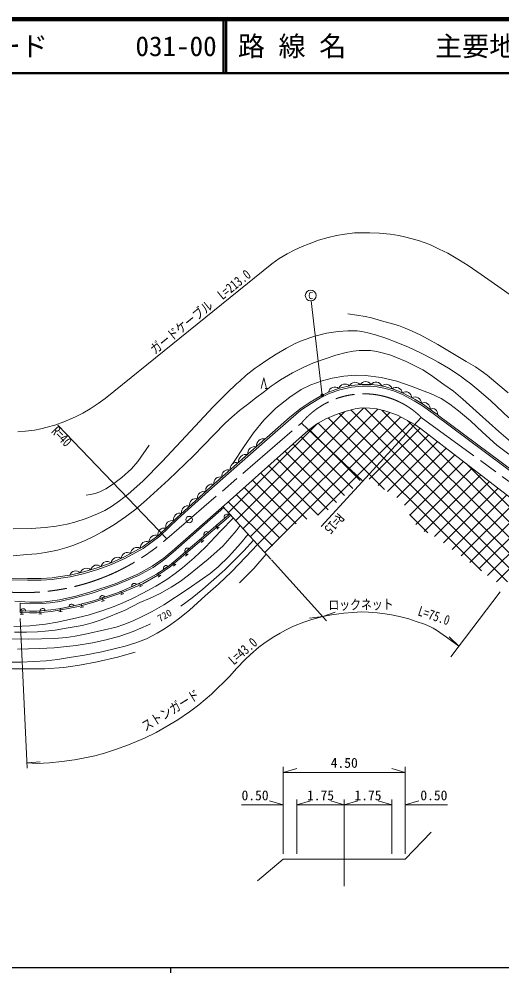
# Model space of a CAD drawing. Units: millimetres, scale not verified, with parts at other scales. Extents: x 40000 to 680000, y 20000 to 380000.
# Drawn here: x 140071 to 229058, y 204000 to 380000 of the extents above; entities that cross this region are included whole.
import ezdxf
from ezdxf.enums import TextEntityAlignment as Align

# ---------------------------------------------------------------- set-up
doc = ezdxf.new("R2010")
doc.units = ezdxf.units.MM
doc.header["$LTSCALE"] = 1000
doc.linetypes.add('CHAIN', pattern=[18.5, 12, -1.5, 3.5, -1.5])
for name, color, linetype, lineweight in [('M-BGD', 7, 'Continuous', 13), ('M-BMK', 2, 'CHAIN', 13), ('M-BMK-SRVR', 3, 'Continuous', 13), ('M-STR-HTXT', 7, 'Continuous', 13), ('M-STR-STRC', 7, 'Continuous', 13), ('M-TTL', 2, 'Continuous', 140), ('M-TTL-BAND', 7, 'Continuous', 25), ('M-TTL-LINE', 7, 'Continuous', 50)]:
    doc.layers.add(name, color=color, linetype=linetype, lineweight=lineweight)
doc.layers.add('M-TTL-TXT', color=7, linetype='Continuous')
doc.styles.add('ＭＳ ゴシック', font='')
doc.styles.get('ＭＳ ゴシック').set_extended_font_data('MS Gothic')

msp = doc.modelspace()

# ---------------------------------------------------------------- hatches: boundary and pattern name
at = {"layer": 'M-BGD'}
h = msp.add_hatch(dxfattribs=at)
h.set_pattern_fill('USER', color=256, style=0, pattern_type=2)
h.set_pattern_definition([(45, (-0, 0), (-1414.214, 1414.214), []), (135, (-0, 0), (-1414.214, -1414.214), [])])
h.paths.add_polyline_path([(214058, 304436), (213005, 305185), (211426, 306066), (209799, 306885), (208604, 307370), (207490, 307725), (205978, 308061), (204687, 308222), (203234, 308254), (202001, 308093), (200347, 307654), (198503, 307026), (196481, 306194), (194860, 305277), (193423, 304158), (178397, 290758), (177634, 290086), (185475, 281451), (189822, 285974), (191578, 287200), (196384, 288923), (202549, 294190), (203515, 295769), (210336, 291294), (211475, 289834), (212381, 287848), (213843, 285803), (215777, 285096), (217442, 283957), (221007, 281329), (229370, 275167), (237968, 286837), (234314, 289078), (230666, 291668)])
at = {"layer": 'M-STR-HTXT'}
msp.add_hatch(color=256, dxfattribs=at).paths.add_polyline_path([(196074, 310767, -0.41421), (196111, 310415, -0.41421), (195759, 310378, -1)])

# ---------------------------------------------------------------- linework, layer by layer
at = {"layer": 'M-BGD'}
for p, q in [((185434, 311824), (185934, 311824)), ((217456, 306796), (217161, 307015)), ((185454, 302528), (185721, 302764)), ((177634, 290086), (186454, 280373)), ((177951, 287891), (178703, 288536)), ((174196, 284669), (174948, 285314)), ((176127, 286326), (176582, 286716)), ((176355, 286521), (176745, 286065)), ((176518, 285870), (176973, 286261)), ((173244, 283852), (173699, 284243)), ((173472, 284048), (173862, 283592)), ((173635, 283397), (174090, 283788)), ((170366, 281383), (170821, 281774)), ((170655, 281631), (171407, 282276)), ((168137, 279498), (168597, 279883)), ((170593, 281579), (170984, 281123)), ((170756, 280928), (171212, 281319)), ((166710, 278458), (167525, 279023)), ((168367, 279690), (168752, 279230)), ((168522, 279038), (168982, 279423)), ((165352, 277516), (165845, 277858)), ((165599, 277687), (165941, 277194)), ((165694, 277023), (166187, 277365)), ((160824, 275261), (161736, 275650)), ((162011, 275756), (162554, 276010)), ((162265, 275212), (162808, 275466)), ((162282, 275883), (162536, 275339)), ((154948, 273074), (155888, 273387)), ((155077, 273117), (155646, 273306)), ((155361, 273212), (155551, 272642)), ((158561, 274296), (159113, 274531)), ((158797, 273744), (159348, 273980)), ((158837, 274414), (159072, 273862)), ((140239, 272227), (140294, 270521)), ((147335, 271202), (147929, 271287)), ((147632, 271244), (147716, 270650)), ((149239, 271555), (150210, 271749)), ((151236, 271975), (151814, 272136)), ((151397, 271397), (151975, 271558)), ((151525, 272056), (151686, 271478)), ((155266, 272548), (155836, 272737)), ((140253, 270223), (140852, 270190)), ((140286, 270822), (140885, 270789)), ((140337, 270819), (141326, 270765)), ((140586, 270806), (140553, 270207)), ((143624, 270763), (144220, 270825)), ((143686, 270166), (144282, 270228)), ((143887, 270790), (144873, 270892)), ((143922, 270794), (143984, 270197)), ((147419, 270608), (148013, 270692)), ((211250, 225000), (216000, 230000)), ((188750, 225000), (184000, 221000)), ((188750, 225000), (211250, 225000))]:
    msp.add_line(p, q, dxfattribs=at)
for points in [[(200640, 325585), (202337, 325393), (203841, 325099), (205006, 324861), (206879, 324347), (208484, 323916), (210020, 323437), (211212, 322997), (212542, 322420), (214019, 321723), (215486, 320926), (217224, 319978), (219406, 318667), (222469, 316816), (224199, 315812), (225226, 315125), (226354, 314281), (227922, 312943), (230196, 311034)], [(138994, 285911), (142319, 285979), (144873, 286177), (146879, 286419), (148907, 286793), (150327, 287191), (152413, 287876), (154541, 288717), (155859, 289355), (157117, 290084), (158603, 291129), (160186, 292349), (162877, 294729), (166463, 298354), (171683, 303971), (175030, 307566), (175797, 308407), (177013, 309638), (178396, 311013), (180145, 312682), (180758, 313208), (181913, 314276), (183563, 315585), (184309, 316098), (185741, 317078), (187445, 318164), (189372, 319305), (190939, 320143), (192235, 320693), (194590, 321465), (196760, 322039), (198897, 322363), (200669, 322480), (202405, 322452), (203250, 322348), (204368, 322091), (205747, 321726), (207680, 321106), (209598, 320392), (211846, 319436), (214044, 318422), (216352, 317233), (217334, 316672), (219204, 315571), (221337, 314157), (222428, 313382), (223328, 312696), (224830, 311472), (227001, 309531), (230321, 306428)], [(138984, 280963), (141474, 281178), (143331, 281359), (144930, 281582), (147131, 282029), (148864, 282503), (150171, 282950), (152252, 283809), (153890, 284612), (155360, 285402), (157675, 286763), (159696, 288129), (161577, 289582), (163555, 291291), (167617, 295008), (172203, 299437), (175971, 303311), (178050, 305410), (179261, 306536), (180701, 307749), (182150, 308880), (183652, 310053), (185280, 311290), (186536, 312291), (187258, 312778), (188249, 313418), (190447, 314702), (192547, 315758), (194347, 316543), (196673, 317401), (198466, 317972), (200369, 318499), (201651, 318706), (202778, 318819), (203823, 318836), (204826, 318817), (205989, 318651), (207248, 318383), (208597, 317980), (209655, 317561), (211409, 316839), (213519, 315784), (214471, 315257), (215882, 314329), (218385, 312600), (220145, 311317), (221876, 309861), (224905, 307078), (228465, 303920), (230640, 302064)], [(179469, 297986), (181471, 301072), (183303, 303649), (185150, 306006), (187385, 308225), (189967, 310216), (192090, 311636), (193869, 312490), (195957, 313239), (197791, 313763), (199929, 314135), (202122, 314300), (203914, 314231), (206821, 313861), (209690, 313217), (212365, 312244), (214746, 311317), (215869, 310911), (217873, 309990), (219492, 308918), (221036, 307718), (223250, 305893), (225462, 303790), (228132, 301351), (230357, 299706)], [(184684, 311824), (185184, 313824), (185684, 311824)], [(137918, 276523), (141612, 276455), (144150, 276471), (146177, 276598), (147311, 276758), (149513, 277085), (151859, 277629), (154566, 278430), (157127, 279364), (159655, 280514), (162927, 282312), (166033, 284568), (169347, 287767), (175622, 293438), (185782, 302418), (190134, 306257), (192013, 307809), (193908, 309067), (195648, 310107), (197232, 310883), (199210, 311601), (201353, 312082), (203279, 312253), (204863, 312269), (206090, 312160), (207612, 311850), (209289, 311322), (210722, 310715), (212912, 309551), (214434, 308651), (216359, 307238), (235711, 292823)], [(185721, 302764), (189939, 306485), (191835, 308051), (193748, 309320), (195504, 310371), (197114, 311159), (199125, 311890), (201306, 312379), (203264, 312553), (204874, 312569), (206133, 312457), (207687, 312140), (209393, 311604), (210851, 310986), (213058, 309813), (214599, 308901), (216538, 307479), (217161, 307015)], [(139254, 272581), (142031, 272430), (144328, 272441), (145743, 272576), (147524, 272824), (150538, 273545), (153284, 274312), (157762, 275803), (161974, 277600), (164597, 279061), (166751, 280555), (168298, 281850), (178397, 290758), (193423, 304158), (194860, 305277), (196481, 306194), (198503, 307026), (200347, 307654), (202001, 308093), (203234, 308254), (204687, 308222), (205978, 308061), (207490, 307725), (208604, 307370), (209799, 306885), (211426, 306066), (213005, 305185), (214058, 304436), (230666, 291668)], [(217456, 306796), (235872, 293077), (238784, 291508)], [(149390, 277370), (149457, 277380), (151783, 277919), (154472, 278715), (157013, 279642), (159521, 280783), (162766, 282566), (165840, 284799), (169142, 287986), (175422, 293661), (185454, 302528)], [(152429, 292154), (153213, 292252), (154083, 292446), (154972, 292788), (156036, 293327), (157295, 294118), (159006, 295383), (160793, 297013), (161951, 298392), (164050, 301373)], [(140239, 272227), (142024, 272130), (144343, 272141), (145778, 272278), (147580, 272529), (150614, 273255), (153372, 274025), (157868, 275522), (162106, 277330), (164755, 278806), (166934, 280316), (168493, 281622), (177836, 289863)], [(140285, 270822), (141989, 270729), (143369, 270736), (145919, 271001), (147792, 271267), (150965, 271900), (153782, 272685), (158365, 274212), (162723, 276071), (165497, 277617), (167783, 279202), (169406, 280560), (178893, 288699)], [(85578, 287412), (85872, 287373), (107118, 282687), (132542, 277241), (134068, 277077), (137931, 276823), (141614, 276755), (144140, 276771), (146147, 276897), (147268, 277055), (149390, 277370)], [(139093, 267915), (142064, 268050), (143245, 268151), (144944, 268365), (147110, 268748), (149889, 269311), (152808, 270020), (155328, 270796), (157616, 271586), (159214, 272261), (160947, 273070), (162848, 274060), (165281, 275390), (167284, 276604), (168840, 277721), (170179, 278745), (172331, 280615), (174412, 282550), (177172, 285523), (179564, 287960)], [(140294, 270521), (141982, 270429), (143385, 270436), (145955, 270703), (147842, 270971), (151035, 271608), (153870, 272398), (158471, 273932), (162855, 275801), (165656, 277362), (167966, 278963), (169600, 280331), (179095, 288477)], [(139195, 266899), (141454, 266899), (143451, 266939), (144887, 267040), (146689, 267262), (149122, 267652), (151687, 268105), (153531, 268569), (155408, 269203), (159646, 270959), (162332, 272324), (164092, 273067), (166095, 274008), (168103, 275149), (169742, 276211), (171305, 277364), (172979, 278751), (174937, 280374), (177593, 282755), (178931, 284231), (180084, 285550), (180843, 286552)], [(137437, 265621), (141777, 265610), (144190, 265623), (146603, 265720), (148796, 265904), (150376, 266161), (152531, 266565), (155781, 267294), (157988, 267820), (159385, 268312), (161080, 268980), (162874, 269800), (164572, 270691), (166737, 271939), (171219, 274880), (173899, 276726), (175259, 277724), (176765, 278930), (178740, 280830), (180871, 283235), (182275, 284975)], [(169858, 271690), (171963, 273202), (173947, 274829), (177998, 278355), (181518, 281852), (183287, 283861)], [(138417, 261317), (140380, 261317), (142807, 261433), (145034, 261603), (147167, 261862), (149362, 262174), (152142, 262630), (155318, 263237), (158102, 263914), (159617, 264291), (161616, 264889), (163570, 265638), (165533, 266664), (166868, 267469), (168063, 268308), (169366, 269253), (171479, 270956), (174380, 273559), (176841, 275761), (179221, 278027), (181871, 280768), (183995, 283081)], [(180708, 275953), (183351, 278638), (185617, 281295)], [(139747, 263713), (143850, 263840), (146562, 263980), (150600, 264402), (153574, 264884), (156097, 265430), (158649, 266113), (161120, 266976), (163913, 268221), (164274, 268432)], [(128488, 260726), (131890, 260495), (135699, 260207), (138874, 260083), (142932, 260083), (144837, 260138), (148297, 260374), (151224, 260788), (154454, 261395), (158227, 262266), (161443, 263176)]]:
    msp.add_lwpolyline(points, dxfattribs=at)
for centre, radius, start, end in [((198255, 310947), 1160, 50.44948, 169.4791), ((200102, 311497), 1160, 43.65327, 162.68289), ((202001, 311825), 1160, 36.95486, 155.98448), ((203940, 311955), 1160, 31.6551, 150.68472), ((205841, 311848), 1160, 22.86016, 141.88978), ((207722, 311470), 1160, 15.36794, 134.39756), ((209558, 310865), 1160, 9.1144, 128.14402), ((211317, 310064), 1160, 2.88583, 121.91545), ((213052, 309115), 1160, 0.744, 119.77362), ((214694, 308074), 1160, 355.47763, 114.50725), ((216331, 307262), 866, 343.409, 123.66755), ((183491, 299828), 1295, 75.41599, 187.5255), ((185137, 301237), 1329, 76.21101, 186.73048), ((181930, 298219), 1466, 79.07116, 183.87033), ((180107, 297017), 1160, 71.95594, 190.98556), ((178609, 295692), 1160, 71.95594, 190.98556), ((175619, 293041), 1160, 72.35683, 191.38645), ((177110, 294368), 1160, 71.95594, 190.98556), ((174134, 291704), 1160, 72.59015, 191.61977), ((172651, 290363), 1160, 72.59015, 191.61977), ((169698, 287677), 1160, 73.33945, 192.36907), ((171167, 289022), 1160, 72.59015, 191.61977), ((178391, 288139), 505, 51.79508, 209.45328), ((168254, 286310), 1160, 74.47419, 193.50381), ((166798, 284926), 1160, 73.61209, 192.64171), ((174636, 284918), 505, 51.79508, 209.45328), ((163557, 282445), 1160, 64.98169, 184.01131), ((165202, 283608), 1160, 66.46738, 185.497), ((161806, 281367), 1160, 59.25298, 178.2826), ((171094, 281880), 505, 51.79508, 209.45328), ((156311, 278761), 1160, 50.6129, 169.64252), ((158201, 279536), 1160, 54.9205, 173.95012), ((160027, 280420), 1160, 57.7439, 176.77352), ((150497, 277019), 1160, 43.3801, 162.40972), ((152462, 277521), 1160, 46.2309, 165.26052), ((154397, 278104), 1160, 48.27641, 167.30603), ((167173, 278660), 505, 45.90906, 203.56725), ((161319, 275366), 505, 34.26772, 191.92591), ((155449, 273138), 505, 29.59705, 187.25524), ((140826, 270695), 505, 8.05442, 165.71261), ((144390, 270744), 505, 17.09943, 174.75762), ((149744, 271556), 505, 22.44458, 180.10277)]:
    msp.add_arc(centre, radius, start, end, dxfattribs=at)
at = {"layer": 'M-BMK'}
for p, q in [((214204, 306500), (236557, 290147)), ((167301, 284117), (192119, 305464)), ((200000, 230000), (200000, 220000))]:
    msp.add_line(p, q, dxfattribs=at)
for centre, radius, start, end in [((203637, 295854), 15000, 45.21483, 140.15919), ((140911, 314176), 40000, 257.07225, 311.28164)]:
    msp.add_arc(centre, radius, start, end, dxfattribs=at)
at = {"layer": 'M-BMK-SRVR'}
msp.add_circle((171403, 287645), 600, dxfattribs=at)
at = {"layer": 'M-STR-HTXT'}
for p, q in [((195916, 310572), (193933, 327995)), ((214204, 306500), (195761, 286396)), ((167301, 284117), (147212, 305074)), ((192119, 305464), (203400, 294723)), ((186563, 280236), (196750, 268989)), ((228746, 274346), (219659, 262331)), ((140276, 269427), (141564, 241771)), ((196025, 269790), (193594, 269451)), ((196025, 269790), (198349, 270581)), ((221148, 264299), (219363, 265985)), ((141518, 242761), (143966, 242947)), ((188750, 226000), (188750, 242000)), ((188750, 241000), (191250, 241750)), ((211250, 241000), (208750, 241750)), ((211250, 226000), (211250, 242000)), ((188750, 241000), (211250, 241000)), ((191250, 226000), (191250, 236000)), ((200000, 226000), (200000, 236000)), ((208750, 226000), (208750, 236000)), ((188750, 235000), (181066, 235000)), ((188750, 235000), (186250, 235750)), ((191250, 235000), (193750, 235750)), ((191250, 235000), (200000, 235000)), ((200000, 235000), (197500, 235750)), ((200000, 235000), (202500, 235750)), ((200000, 235000), (208750, 235000)), ((208750, 235000), (206250, 235750)), ((211250, 235000), (213750, 235750)), ((211250, 235000), (219022, 235000))]:
    msp.add_line(p, q, dxfattribs=at)
for points in [[(139841, 303862), (141262, 303981), (142913, 304160), (144074, 304390), (145235, 304680), (146671, 305082), (148292, 305665), (150446, 306582), (151827, 307295), (153149, 308081), (154641, 309049), (155915, 309965), (157558, 311274), (186681, 334857), (188012, 335813), (189475, 336653), (190907, 337410), (192256, 338043), (193547, 338555), (195250, 339177), (197035, 339717), (198602, 340059), (200132, 340331), (201897, 340548), (203288, 340569), (204741, 340559), (206526, 340497), (208491, 340309), (210068, 340070), (211355, 339759), (213715, 339138), (215745, 338412), (217515, 337575), (219116, 336811), (221267, 335538), (222834, 334546), (225249, 332863), (242715, 320661)], [(196025, 269790), (194043, 269224), (192523, 268725), (190661, 267978), (189167, 267217), (188216, 266713), (187045, 266038), (185444, 264951), (184283, 264104), (182720, 262770), (181740, 261847), (180111, 260142), (178922, 258734), (175535, 255435), (174388, 254471), (173195, 253490), (171459, 252185), (169351, 250690), (165304, 248368), (163189, 247326), (160259, 246109), (157818, 245211), (155806, 244562), (154041, 244082), (151874, 243641), (150278, 243330), (147972, 243014), (145675, 242742), (143442, 242638), (141518, 242761)], [(221148, 264299), (218843, 265934), (217025, 267265), (216388, 267588), (215782, 267893), (214786, 268350), (213281, 268854), (211927, 269307), (210422, 269700), (208727, 270071), (207525, 270268), (206052, 270450), (204486, 270563), (203170, 270608), (201566, 270533), (199917, 270397), (197659, 270101), (196025, 269790)]]:
    msp.add_lwpolyline(points, dxfattribs=at)
msp.add_circle((195916, 310572), 250, dxfattribs=at)
at = {"layer": 'M-STR-STRC'}
msp.add_circle((193819, 328988), 1000, dxfattribs=at)
at = {"layer": 'M-TTL'}
msp.add_line((680000, 380000), (40000, 380000), dxfattribs=at)
at = {"layer": 'M-TTL-BAND'}
for p, q in [((40000, 205000), (579000, 205000)), ((168000, 205000), (168000, 204000))]:
    msp.add_line(p, q, dxfattribs=at)
at = {"layer": 'M-TTL-LINE'}
for p, q in [((177750, 380000), (177750, 370000)), ((178250, 380000), (178250, 370000)), ((40000, 370000), (680000, 370000))]:
    msp.add_line(p, q, dxfattribs=at)

# ---------------------------------------------------------------- texts
at = {"layer": 'M-BGD', "style": 'ＭＳ ゴシック'}
msp.add_text('720', height=1320, rotation=30.264, dxfattribs=at).set_placement((166886, 269956), align=Align.MIDDLE_CENTER)
at = {"layer": 'M-STR-HTXT', "style": 'ＭＳ ゴシック', "width": 0.8}
for s, rotation, p in [('ガードケーブル\u3000L=213.0', 39, (174395, 324842)), ('ロックネット', 0.593, (203098, 270504)), ('L=75.0', 341.498, (216086, 268545)), ('L=43.0', 41.181, (182264, 262270)), ('ストンガード', 31.811, (168733, 251220))]:
    msp.add_text(s, height=1833, rotation=rotation, dxfattribs=at).set_placement(p, align=Align.BOTTOM_CENTER)
msp.add_text('R=40', height=1833, rotation=313.789, dxfattribs=at).set_placement((147212, 305074), align=Align.TOP_LEFT)
msp.add_text('R=15', height=1833, rotation=227.468, dxfattribs=at).set_placement((195761, 286396), align=Align.BOTTOM_RIGHT)
at = {"layer": 'M-STR-HTXT', "style": 'ＭＳ ゴシック'}
for s, p in [('4.50', (200000, 241300)), ('0.50', (183566, 235300)), ('1.75', (195625, 235300)), ('1.75', (204375, 235300)), ('0.50', (216522, 235300))]:
    msp.add_text(s, height=1833, dxfattribs=at).set_placement(p, align=Align.BOTTOM_CENTER)
at = {"layer": 'M-STR-STRC', "style": 'ＭＳ ゴシック'}
msp.add_text('C', height=1320, dxfattribs=at).set_placement((193819, 328988), align=Align.MIDDLE_CENTER)
at = {"layer": 'M-TTL-TXT', "style": 'ＭＳ ゴシック'}
for s, p in [('図面コード', (120380, 375000)), ('031-00', (161521, 375000)), ('路 線 名', (180380, 375000)), ('主要地方道\u3000鹿野吉賀線', (216734, 375000))]:
    msp.add_text(s, height=3666, dxfattribs=at).set_placement(p, align=Align.MIDDLE_LEFT)

doc.saveas('drawing.dxf')
